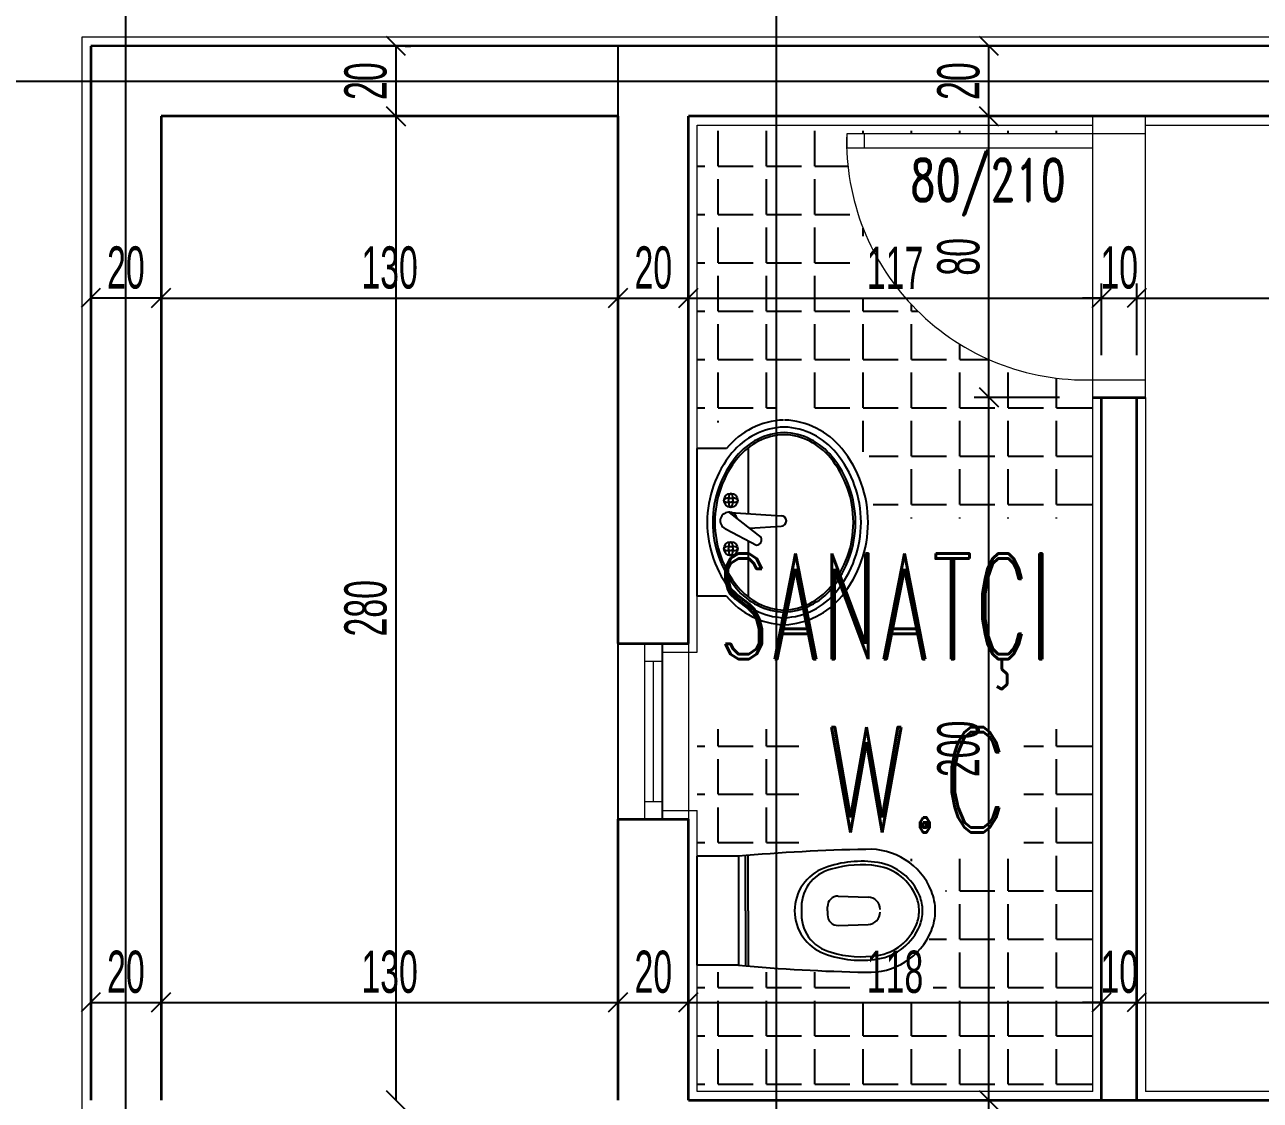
# Model space of a CAD drawing. Header units: inches. Extents: x -7543 to -822, y 102837 to 190349.
# Drawn here: x -835.9851 to -835.9149, y 102837.1277 to 102837.1889 of the extents above; entities that cross this region are included whole.
import ezdxf

# ---------------------------------------------------------------- set-up
doc = ezdxf.new("R2010")
doc.units = ezdxf.units.IN
doc.header["$MEASUREMENT"] = 0
doc.linetypes.add('DASHDOTX2', pattern=[2, 1, -0.5, 0, -0.5])
doc.layers.get('0').update_dxf_attribs({"lineweight": 25})
doc.layers.get('Defpoints').update_dxf_attribs({"lineweight": 25})
for name, color, linetype, lineweight in [('AKS', 1, 'Continuous', 25), ('ICOL', 55, 'Continuous', 25), ('SIVA', 150, 'Continuous', 15), ('TARAMA', 8, 'Continuous', 25), ('YAZI', 7, 'Continuous', 25)]:
    doc.layers.add(name, color=color, linetype=linetype, lineweight=lineweight)
for name, color, linetype, lineweight, true_color in [('DUVAR', 7, 'Continuous', 35, 0xfc4642), ('KAPI', 7, 'Continuous', 18, 0xffb360), ('PENCERE', 7, 'Continuous', 18, 0xffb360), ('TEFRİŞ', 7, 'Continuous', 25, 0x78462c)]:
    doc.layers.add(name, color=color, linetype=linetype, lineweight=lineweight, true_color=true_color)
doc.styles.add('OLCU', font='tromand.shx', dxfattribs={"width": 0.6, "height": 12})
doc.styles.add('st1', font='romandtw.shx', dxfattribs={"width": 0.7, "height": 40})

# ---------------------------------------------------------------- blocks, each defined once
blk = doc.blocks.new('_Oblique')
at = {"color": 0, "linetype": 'ByBlock', "lineweight": -2}
blk.add_line((-0.5, -0.5), (0.5, 0.5), dxfattribs=at)

msp = doc.modelspace()

# ---------------------------------------------------------------- linework, layer by layer
at = {"layer": 'AKS', "linetype": 'DASHDOTX2', "ltscale": 10}
for p, q in [((-835.9793919987517, 102836.7405371451), (-835.9793919987517, 102837.2268474742)), ((-835.9423919987518, 102836.7405371451), (-835.9423919987518, 102837.2268474742)), ((-836.0219041693523, 102837.1856850246), (-835.5878919987521, 102837.1856850246))]:
    msp.add_line(p, q, dxfattribs=at)
at = {"layer": 'Defpoints', "color": 6}
for p, q in [((-835.9513919641935, 102837.1276839999), (-835.9513923788185, 102837.1876841657)), ((-835.9513923788185, 102837.1876841657), (-835.2363920333095, 102837.1876841657))]:
    msp.add_line(p, q, dxfattribs=at)
at = {"layer": 'Defpoints', "color": 3}
for p, q in [((-835.921892625112, 102837.1836845045), (-835.9473919641935, 102837.1836841934)), ((-835.9473919641935, 102837.1836841934), (-835.9473919641935, 102837.1536839999)), ((-835.9218916989279, 102837.1836843696), (-835.921892625112, 102837.1836845045)), ((-835.8298919992562, 102837.1836850053), (-835.9218916989279, 102837.1836843696)), ((-835.9238923604858, 102837.1676843763), (-835.9218923604861, 102837.167684416)), ((-835.923891698928, 102837.1276845746), (-835.9238923604858, 102837.1676843763)), ((-835.9218923604861, 102837.167684416), (-835.9218916989271, 102837.1276845349)), ((-835.9473919641935, 102837.1536839999), (-835.9488919641935, 102837.1536839999)), ((-835.9488919641935, 102837.1536839999), (-835.9488919641935, 102837.1436839998)), ((-835.9488919641935, 102837.1436839998), (-835.9473919641935, 102837.1436839998)), ((-835.9473919641935, 102837.1436839998), (-835.9473919641935, 102837.1276848681)), ((-835.9473919641935, 102837.1276848681), (-835.9238926251118, 102837.1276844795)), ((-835.9238926251118, 102837.1276844795), (-835.9238926251103, 102837.1276845746)), ((-835.9238926251103, 102837.1276845746), (-835.923891698928, 102837.1276845746)), ((-835.9218916989271, 102837.1276845349), (-835.8948919987515, 102837.1276839999))]:
    msp.add_line(p, q, dxfattribs=at)
at = {"layer": 'DUVAR'}
for p, q in [((-835.829891999256, 102837.1876850053), (-835.9813919641934, 102837.1876839584)), ((-835.9813919641934, 102837.1876839584), (-835.9813919641934, 102837.1276839999)), ((-835.9513919641935, 102837.1836841657), (-835.9773919641934, 102837.183683986)), ((-835.9773919641934, 102837.183683986), (-835.9773919641934, 102837.1276839999)), ((-835.9513919641936, 102837.1536839999), (-835.9513919641935, 102837.1836840551)), ((-835.921892625112, 102837.1836845045), (-835.9473919641935, 102837.1836841934)), ((-835.9473919641935, 102837.1536839999), (-835.9473919641935, 102837.1836840828)), ((-835.9218926251106, 102837.183684416), (-835.921892625112, 102837.1836845045)), ((-835.829891999256, 102837.1836850053), (-835.9218916989279, 102837.1836843696)), ((-835.9243923604857, 102837.1676843664), (-835.9213923604863, 102837.1676844259)), ((-835.9238916989286, 102837.1276846115), (-835.9238923604858, 102837.1676843763)), ((-835.9218916989289, 102837.1276846446), (-835.9218923604861, 102837.167684416)), ((-835.9513919641935, 102837.1536839999), (-835.9473919641935, 102837.1536839999)), ((-835.9513919641935, 102837.1276839999), (-835.9513919641935, 102837.1436839998)), ((-835.9513919641935, 102837.1436839998), (-835.9473919641935, 102837.1436839998)), ((-835.9473919641935, 102837.1276848681), (-835.9473919641935, 102837.1436839998)), ((-835.9473919641935, 102837.1276848681), (-835.9238926251118, 102837.1276844795)), ((-835.9238926251103, 102837.1276845746), (-835.8948919987515, 102837.1276839999))]:
    msp.add_line(p, q, dxfattribs=at)
at = {"layer": 'ICOL'}
for p, q in [((-835.9640219560608, 102837.1836840637), (-835.9640219560608, 102837.1876840655)), ((-835.9302978822542, 102837.183684474), (-835.9302978822542, 102837.1876843126)), ((-835.9640219560608, 102837.1276839999), (-835.9640219560608, 102837.1836840637)), ((-835.9302978822542, 102837.1676843763), (-835.9302978822542, 102837.183684474)), ((-835.9773919641934, 102837.1733345444), (-835.9813919641934, 102837.1733345444)), ((-835.9773919641934, 102837.1733345444), (-835.9513919641935, 102837.1733345444)), ((-835.9513919641935, 102837.1733345444), (-835.9473919641935, 102837.1733345444)), ((-835.9473919641935, 102837.1733345444), (-835.9238923604858, 102837.1733345444)), ((-835.9238923604858, 102837.1733345444), (-835.9249723604858, 102837.1733345444)), ((-835.9238923604858, 102837.1733345444), (-835.9218923604861, 102837.1733345444)), ((-835.9218923604861, 102837.1733345444), (-835.829891999256, 102837.1733345444)), ((-835.9218923604861, 102837.1733345444), (-835.9208123604861, 102837.1733345444)), ((-835.9302978822542, 102837.1276845624), (-835.9302978822542, 102837.1676843763)), ((-835.9813919641934, 102837.1332552481), (-835.9773919641934, 102837.1332552481)), ((-835.9773919641934, 102837.1332552481), (-835.9513919641935, 102837.1332552481)), ((-835.9513919641935, 102837.1332552481), (-835.9473919641935, 102837.1332552481)), ((-835.9473919641935, 102837.1332552481), (-835.9238917529237, 102837.1332552481)), ((-835.9238917529237, 102837.1332552481), (-835.9249717529237, 102837.1332552481)), ((-835.9238917529237, 102837.1332552481), (-835.9218917398091, 102837.1332552481)), ((-835.9218917398091, 102837.1332552481), (-835.8918920192078, 102837.1332552481)), ((-835.9218917398091, 102837.1332552481), (-835.9208117398091, 102837.1332552481)), ((-835.9302978822542, 102837.1236845716), (-835.9302978822542, 102837.1276845624))]:
    msp.add_line(p, q, dxfattribs=at)
at = {"layer": 'ICOL', "color": 53}
for p, q in [((-835.9634996857213, 102837.1876840655), (-835.9631819560608, 102837.1876840655)), ((-835.9325319893725, 102837.1876843126), (-835.9311378822542, 102837.1876843126)), ((-835.9637530170373, 102837.1836840637), (-835.9631819560608, 102837.1836840637)), ((-835.9637530170373, 102837.1836840637), (-835.9631819560608, 102837.1836840637)), ((-835.9267923604857, 102837.183684474), (-835.9311378822542, 102837.183684474)), ((-835.9267923604857, 102837.183684474), (-835.9311378822542, 102837.183684474)), ((-835.9773919641934, 102837.1743153402), (-835.9773919641934, 102837.1741745444)), ((-835.9773919641934, 102837.1743153402), (-835.9773919641934, 102837.1741745444)), ((-835.9513919641935, 102837.1743153402), (-835.9513919641935, 102837.1741745444)), ((-835.9513919641935, 102837.1743153402), (-835.9513919641935, 102837.1741745444)), ((-835.9238923604858, 102837.1700843763), (-835.9238923604858, 102837.1741745444)), ((-835.9238923604858, 102837.1700843763), (-835.9238923604858, 102837.1741745444)), ((-835.9218923604861, 102837.170084416), (-835.9218923604861, 102837.1741745444)), ((-835.9218923604861, 102837.170084416), (-835.9218923604861, 102837.1741745444)), ((-835.9813919641934, 102837.1733152674), (-835.9813919641934, 102837.1724945444)), ((-835.9473919641935, 102837.1721447137), (-835.9473919641935, 102837.1724945444)), ((-835.9473919641935, 102837.1721447137), (-835.9473919641935, 102837.1724945444)), ((-835.9262923604858, 102837.1676843763), (-835.9311378822542, 102837.1676843763)), ((-835.9262923604858, 102837.1676843763), (-835.9311378822542, 102837.1676843763)), ((-835.9813919641934, 102837.1339905542), (-835.9813919641934, 102837.1340952481)), ((-835.9773919641934, 102837.1339905542), (-835.9773919641934, 102837.1340952481)), ((-835.9773919641934, 102837.1339905542), (-835.9773919641934, 102837.1340952481)), ((-835.9513919641935, 102837.134175567), (-835.9513919641935, 102837.1340952481)), ((-835.9513919641935, 102837.134175567), (-835.9513919641935, 102837.1340952481)), ((-835.9473919641935, 102837.1338057521), (-835.9473919641935, 102837.1340952481)), ((-835.9473919641935, 102837.1338057521), (-835.9473919641935, 102837.1340952481)), ((-835.9238917529237, 102837.1333493262), (-835.9238917529237, 102837.1340952481)), ((-835.9238917529237, 102837.1333493262), (-835.9238917529237, 102837.1340952481)), ((-835.9218917398091, 102837.1325563889), (-835.9218917398091, 102837.1340952481)), ((-835.9218917398091, 102837.1325563889), (-835.9218917398091, 102837.1340952481)), ((-835.9313074668038, 102837.1276845624), (-835.9311378822542, 102837.1276845624)), ((-835.9313074668038, 102837.1276845624), (-835.9311378822542, 102837.1276845624))]:
    msp.add_line(p, q, dxfattribs=at)
at = {"layer": 'KAPI'}
for p, q in [((-835.9243923604857, 102837.1818843664), (-835.9243923604857, 102837.1836843664)), ((-835.9213923604857, 102837.1826843664), (-835.9213923604857, 102837.1836843664)), ((-835.9243923604857, 102837.1826843664), (-835.9383923604858, 102837.1826843664)), ((-835.9383923604858, 102837.1826843664), (-835.9383923604858, 102837.1818843664)), ((-835.9373923604857, 102837.1826843664), (-835.9373923604857, 102837.1818843664)), ((-835.9213923604857, 102837.1826843664), (-835.9243923604857, 102837.1826843664)), ((-835.9213923604857, 102837.1686843664), (-835.9213923604857, 102837.1826843664)), ((-835.9383923604858, 102837.1818843664), (-835.9243923604857, 102837.1818843664)), ((-835.9243923604857, 102837.1686843664), (-835.9243923604857, 102837.1818843664)), ((-835.9243923604857, 102837.1676843664), (-835.9243923604857, 102837.1686843664)), ((-835.9243923604857, 102837.1686843664), (-835.9213923604857, 102837.1686843664)), ((-835.9213923604857, 102837.1676843664), (-835.9213923604857, 102837.1686843664))]:
    msp.add_line(p, q, dxfattribs=at)
msp.add_arc((-835.9247923604858, 102837.1822843664), 0.01360588108135887, 178.3153156342386, 271.6846843212896, dxfattribs=at)
at = {"layer": 'PENCERE'}
for p, q in [((-835.9513919641935, 102837.1536839999), (-835.9513919641935, 102837.1436839998)), ((-835.9498919641935, 102837.1536839999), (-835.9498919641935, 102837.1436839998)), ((-835.9488919641935, 102837.1536839999), (-835.9488919641935, 102837.1436839998)), ((-835.9473919641935, 102837.1536839999), (-835.9473919641935, 102837.1436839998)), ((-835.9498919641935, 102837.1526839999), (-835.9488919641935, 102837.1526839999)), ((-835.9493919641935, 102837.1526839999), (-835.9493919641935, 102837.1446839999)), ((-835.9498919641935, 102837.1446839999), (-835.9488919641935, 102837.1446839999))]:
    msp.add_line(p, q, dxfattribs=at)
at = {"layer": 'SIVA'}
for p, q in [((-835.8293919992564, 102837.1881850088), (-835.9818919641934, 102837.1881839549)), ((-835.9818919641934, 102837.1881839549), (-835.9818919641934, 102837.1271839999)), ((-835.9468919641935, 102837.1831841968), (-835.924391707198, 102837.1831843523)), ((-835.9468919641935, 102837.1531839998), (-835.9468919641935, 102837.1831841968)), ((-835.9213917071972, 102837.183184373), (-835.8303919992563, 102837.1831850019)), ((-835.924391707198, 102837.1281845986), (-835.9243923604857, 102837.1676843664)), ((-835.9213923604863, 102837.1676844259), (-835.9213917071972, 102837.1281845779)), ((-835.9488919641935, 102837.1531839998), (-835.9468919641935, 102837.1531839998)), ((-835.9488919641935, 102837.1441839999), (-835.9468919641936, 102837.1441839999)), ((-835.9468919641936, 102837.1281848599), (-835.9468919641936, 102837.1441839999)), ((-835.9818919641939, 102837.1281839999), (-835.9818919641938, 102837.1146839999)), ((-835.9243926168422, 102837.1281844878), (-835.9468919641936, 102837.1281848599)), ((-835.8943919987519, 102837.1281839916), (-835.9213926168426, 102837.1281844381))]:
    msp.add_line(p, q, dxfattribs=at)
at = {"layer": 'TARAMA'}
for p, q in [((-835.9457067349522, 102837.1808468213), (-835.9457067349522, 102837.1828468213)), ((-835.9429567349521, 102837.1808468213), (-835.9429567349521, 102837.1828468213)), ((-835.9402067349521, 102837.1808468213), (-835.9402067349521, 102837.1828468213)), ((-835.9374567349521, 102837.1826843664), (-835.9374567349521, 102837.1828468213)), ((-835.9347067349521, 102837.1826843664), (-835.9347067349521, 102837.1828468213)), ((-835.9319567349521, 102837.1826843664), (-835.9319567349521, 102837.1828468213)), ((-835.9292067349521, 102837.1826843664), (-835.9292067349521, 102837.1828468213)), ((-835.9264567349521, 102837.1826843664), (-835.9264567349521, 102837.1828468213)), ((-835.9468919641936, 102837.1808468213), (-835.9464567349521, 102837.1808468213)), ((-835.9457067349522, 102837.1808468213), (-835.9437067349521, 102837.1808468213)), ((-835.9429567349521, 102837.1808468213), (-835.9423919987518, 102837.1808468213)), ((-835.9423919987518, 102837.1808468213), (-835.9409567349521, 102837.1808468213)), ((-835.9402067349521, 102837.1808468213), (-835.9383220856837, 102837.1808468213)), ((-835.9457067349522, 102837.1780968213), (-835.9457067349522, 102837.1800968213)), ((-835.9429567349521, 102837.1780968213), (-835.9429567349521, 102837.1800968213)), ((-835.9402067349521, 102837.1780968213), (-835.9402067349521, 102837.1800968213)), ((-835.9468919641936, 102837.1780968213), (-835.9464567349521, 102837.1780968213)), ((-835.9457067349522, 102837.1780968213), (-835.9437067349521, 102837.1780968213)), ((-835.9429567349521, 102837.1780968213), (-835.9423919987518, 102837.1780968213)), ((-835.9423919987518, 102837.1780968213), (-835.9409567349521, 102837.1780968213)), ((-835.9402067349521, 102837.1780968213), (-835.9382067349521, 102837.1780968213)), ((-835.9457067349522, 102837.1753468213), (-835.9457067349522, 102837.1773468213)), ((-835.9429567349521, 102837.1753468213), (-835.9429567349521, 102837.1773468213)), ((-835.9402067349521, 102837.1753468213), (-835.9402067349521, 102837.1773468213)), ((-835.9374567349521, 102837.1768625444), (-835.9374567349521, 102837.1773110758)), ((-835.9468919641936, 102837.1753468213), (-835.9464567349521, 102837.1753468213)), ((-835.9457067349522, 102837.1753468213), (-835.9437067349521, 102837.1753468213)), ((-835.9429567349521, 102837.1753468213), (-835.9423919987518, 102837.1753468213)), ((-835.9423919987518, 102837.1753468213), (-835.9409567349521, 102837.1753468213)), ((-835.9402067349521, 102837.1753468213), (-835.9382067349521, 102837.1753468213)), ((-835.9457067349522, 102837.1725968213), (-835.9457067349522, 102837.1745968213)), ((-835.9429567349521, 102837.1725968213), (-835.9429567349521, 102837.1745968213)), ((-835.9402067349521, 102837.1725968213), (-835.9402067349521, 102837.1745968213)), ((-835.9374567349521, 102837.1725968213), (-835.9374567349521, 102837.1732625444)), ((-835.9468919641936, 102837.1725968213), (-835.9464567349521, 102837.1725968213)), ((-835.9457067349522, 102837.1725968213), (-835.9437067349521, 102837.1725968213)), ((-835.9429567349521, 102837.1725968213), (-835.9423919987518, 102837.1725968213)), ((-835.9423919987518, 102837.1725968213), (-835.9409567349521, 102837.1725968213)), ((-835.9402067349521, 102837.1725968213), (-835.9382067349521, 102837.1725968213)), ((-835.9374567349521, 102837.1725968213), (-835.9354567349521, 102837.1725968213)), ((-835.9347067349521, 102837.1725968213), (-835.9347067349521, 102837.1729663635)), ((-835.9347067349521, 102837.1725968213), (-835.9343459707404, 102837.1725968213)), ((-835.9457067349522, 102837.1698468213), (-835.9457067349522, 102837.1718468213)), ((-835.9429567349521, 102837.1698468213), (-835.9429567349521, 102837.1718468213)), ((-835.9402067349521, 102837.1698468213), (-835.9402067349521, 102837.1718468213)), ((-835.9374567349521, 102837.1698468213), (-835.9374567349521, 102837.1718468213)), ((-835.9347067349521, 102837.1698468213), (-835.9347067349521, 102837.1718468213)), ((-835.9319567349521, 102837.1698468213), (-835.9319567349521, 102837.1707175286)), ((-835.9468919641936, 102837.1698468213), (-835.9464567349521, 102837.1698468213)), ((-835.9457067349522, 102837.1698468213), (-835.9437067349521, 102837.1698468213)), ((-835.9429567349521, 102837.1698468213), (-835.9423919987518, 102837.1698468213)), ((-835.9423919987518, 102837.1698468213), (-835.9409567349521, 102837.1698468213)), ((-835.9402067349521, 102837.1698468213), (-835.9382067349521, 102837.1698468213)), ((-835.9374567349521, 102837.1698468213), (-835.9354567349521, 102837.1698468213)), ((-835.9347067349521, 102837.1698468213), (-835.9327067349521, 102837.1698468213)), ((-835.9319567349521, 102837.1698468213), (-835.9303084705783, 102837.1698468213)), ((-835.9457067349522, 102837.1670968213), (-835.9457067349522, 102837.1690968213)), ((-835.9429567349521, 102837.1670968213), (-835.9429567349521, 102837.1690968213)), ((-835.9402067349521, 102837.1670968213), (-835.9402067349521, 102837.1690968213)), ((-835.9374567349521, 102837.1670968213), (-835.9374567349521, 102837.1690968213)), ((-835.9347067349521, 102837.1670968213), (-835.9347067349521, 102837.1690968213)), ((-835.9319567349521, 102837.1670968213), (-835.9319567349521, 102837.1690968213)), ((-835.9292067349521, 102837.1670968213), (-835.9292067349521, 102837.1690968213)), ((-835.9264567349521, 102837.1670968213), (-835.9264567349521, 102837.1687806685)), ((-835.9468919641936, 102837.1670968213), (-835.9464567349521, 102837.1670968213)), ((-835.9457067349522, 102837.1670968213), (-835.9437067349521, 102837.1670968213)), ((-835.9429567349521, 102837.1670968213), (-835.9423919987518, 102837.1670968213)), ((-835.9423919987518, 102837.1670968213), (-835.9423674643257, 102837.1670968213)), ((-835.9402067349521, 102837.1670968213), (-835.9382067349521, 102837.1670968213)), ((-835.9374567349521, 102837.1670968213), (-835.9354567349521, 102837.1670968213)), ((-835.9347067349521, 102837.1670968213), (-835.9327067349521, 102837.1670968213)), ((-835.9319567349521, 102837.1670968213), (-835.9299567349522, 102837.1670968213)), ((-835.9292067349521, 102837.1670968213), (-835.9272067349522, 102837.1670968213)), ((-835.9264567349521, 102837.1670968213), (-835.9244567349522, 102837.1670968213)), ((-835.9457067349522, 102837.1662663846), (-835.9457067349522, 102837.1663468213)), ((-835.9374567349521, 102837.1645977377), (-835.9374567349521, 102837.1663468213)), ((-835.9347067349521, 102837.1643468213), (-835.9347067349521, 102837.1663468213)), ((-835.9319567349521, 102837.1643468213), (-835.9319567349521, 102837.1663468213)), ((-835.9292067349521, 102837.1643468213), (-835.9292067349521, 102837.1663468213)), ((-835.9264567349521, 102837.1643468213), (-835.9264567349521, 102837.1663468213)), ((-835.9371195243502, 102837.1643468213), (-835.9354567349521, 102837.1643468213)), ((-835.9347067349521, 102837.1643468213), (-835.9327067349521, 102837.1643468213)), ((-835.9319567349521, 102837.1643468213), (-835.9299567349522, 102837.1643468213)), ((-835.9292067349521, 102837.1643468213), (-835.9272067349522, 102837.1643468213)), ((-835.9264567349521, 102837.1643468213), (-835.9244567349522, 102837.1643468213)), ((-835.9347067349521, 102837.1615968213), (-835.9347067349521, 102837.1635968213)), ((-835.9319567349521, 102837.1615968213), (-835.9319567349521, 102837.1635968213)), ((-835.9292067349521, 102837.1615968213), (-835.9292067349521, 102837.1635968213)), ((-835.9264567349521, 102837.1615968213), (-835.9264567349521, 102837.1635968213)), ((-835.9368834202728, 102837.1615968213), (-835.9354567349521, 102837.1615968213)), ((-835.9347067349521, 102837.1615968213), (-835.9327067349521, 102837.1615968213)), ((-835.9319567349521, 102837.1615968213), (-835.9299567349522, 102837.1615968213)), ((-835.9292067349521, 102837.1615968213), (-835.9272067349522, 102837.1615968213)), ((-835.9264567349521, 102837.1615968213), (-835.9244567349522, 102837.1615968213)), ((-835.9347067349521, 102837.1607962671), (-835.9347067349521, 102837.1608468213)), ((-835.9319567349521, 102837.1607962671), (-835.9319567349521, 102837.1608468213)), ((-835.9292067349521, 102837.1607962671), (-835.9292067349521, 102837.1608468213)), ((-835.9264567349521, 102837.1607962671), (-835.9264567349521, 102837.1608468213)), ((-835.9457067349522, 102837.1478468213), (-835.9457067349522, 102837.1487962671)), ((-835.9429567349521, 102837.1478468213), (-835.9429567349521, 102837.1487962671)), ((-835.9264567349521, 102837.1478468213), (-835.9264567349521, 102837.1487962671)), ((-835.9468919641936, 102837.1478468213), (-835.9464567349521, 102837.1478468213)), ((-835.9457067349522, 102837.1478468213), (-835.9437067349521, 102837.1478468213)), ((-835.9429567349521, 102837.1478468213), (-835.9423919987518, 102837.1478468213)), ((-835.9423919987518, 102837.1478468213), (-835.9411138697093, 102837.1478468213)), ((-835.9283138697093, 102837.1478468213), (-835.9272067349522, 102837.1478468213)), ((-835.9264567349521, 102837.1478468213), (-835.9244567349522, 102837.1478468213)), ((-835.9457067349522, 102837.1450968213), (-835.9457067349522, 102837.1470968213)), ((-835.9429567349521, 102837.1450968213), (-835.9429567349521, 102837.1470968213)), ((-835.9264567349521, 102837.1450968213), (-835.9264567349521, 102837.1470968213)), ((-835.9468919641936, 102837.1450968213), (-835.9464567349521, 102837.1450968213)), ((-835.9457067349522, 102837.1450968213), (-835.9437067349521, 102837.1450968213)), ((-835.9429567349521, 102837.1450968213), (-835.9423919987518, 102837.1450968213)), ((-835.9423919987518, 102837.1450968213), (-835.9411138697093, 102837.1450968213)), ((-835.9283138697093, 102837.1450968213), (-835.9272067349522, 102837.1450968213)), ((-835.9264567349521, 102837.1450968213), (-835.9244567349522, 102837.1450968213)), ((-835.9457067349522, 102837.1423468213), (-835.9457067349522, 102837.1443468213)), ((-835.9429567349521, 102837.1423468213), (-835.9429567349521, 102837.1443468213)), ((-835.9264567349521, 102837.1423468213), (-835.9264567349521, 102837.1443468213)), ((-835.9468919641936, 102837.1423468213), (-835.9464567349521, 102837.1423468213)), ((-835.9457067349522, 102837.1423468213), (-835.9437067349521, 102837.1423468213)), ((-835.9429567349521, 102837.1423468213), (-835.9423919987518, 102837.1423468213)), ((-835.9423919987518, 102837.1423468213), (-835.9411138697093, 102837.1423468213)), ((-835.9283138697093, 102837.1423468213), (-835.9272067349522, 102837.1423468213)), ((-835.9264567349521, 102837.1423468213), (-835.9244567349522, 102837.1423468213)), ((-835.9347067349521, 102837.1412948329), (-835.9347067349521, 102837.141425226)), ((-835.9319567349521, 102837.1395968213), (-835.9319567349521, 102837.141425226)), ((-835.9292067349521, 102837.1395968213), (-835.9292067349521, 102837.141425226)), ((-835.9264567349521, 102837.1395968213), (-835.9264567349521, 102837.1415968213)), ((-835.9327786101654, 102837.1395968213), (-835.9327067349521, 102837.1395968213)), ((-835.9319567349521, 102837.1395968213), (-835.9299567349522, 102837.1395968213)), ((-835.9292067349521, 102837.1395968213), (-835.9272067349522, 102837.1395968213)), ((-835.9264567349521, 102837.1395968213), (-835.9244567349522, 102837.1395968213)), ((-835.9319567349521, 102837.1368468213), (-835.9319567349521, 102837.1388468213)), ((-835.9292067349521, 102837.1368468213), (-835.9292067349521, 102837.1388468213)), ((-835.9264567349521, 102837.1368468213), (-835.9264567349521, 102837.1388468213)), ((-835.9337046814328, 102837.1368468213), (-835.9327067349521, 102837.1368468213)), ((-835.9319567349521, 102837.1368468213), (-835.9299567349522, 102837.1368468213)), ((-835.9292067349521, 102837.1368468213), (-835.9272067349522, 102837.1368468213)), ((-835.9264567349521, 102837.1368468213), (-835.9244567349522, 102837.1368468213)), ((-835.9319567349521, 102837.1340968213), (-835.9319567349521, 102837.1360968213)), ((-835.9292067349521, 102837.1340968213), (-835.9292067349521, 102837.1360968213)), ((-835.9264567349521, 102837.1340968213), (-835.9264567349521, 102837.1360968213)), ((-835.9457067349522, 102837.1340968213), (-835.9457067349522, 102837.1349832481)), ((-835.9429567349521, 102837.1340968213), (-835.9429567349521, 102837.1349832481)), ((-835.9402067349521, 102837.1340968213), (-835.9402067349521, 102837.1349832481)), ((-835.9468919641936, 102837.1340968213), (-835.9464567349521, 102837.1340968213)), ((-835.9457067349522, 102837.1340968213), (-835.9437067349521, 102837.1340968213)), ((-835.9429567349521, 102837.1340968213), (-835.9423919987518, 102837.1340968213)), ((-835.9423919987518, 102837.1340968213), (-835.9409567349521, 102837.1340968213)), ((-835.9402067349521, 102837.1340968213), (-835.9382067349521, 102837.1340968213)), ((-835.9334647157016, 102837.1340968213), (-835.9327067349521, 102837.1340968213)), ((-835.9319567349521, 102837.1340968213), (-835.9299567349522, 102837.1340968213)), ((-835.9292067349521, 102837.1340968213), (-835.9272067349522, 102837.1340968213)), ((-835.9264567349521, 102837.1340968213), (-835.9244567349522, 102837.1340968213)), ((-835.9457067349522, 102837.1313468213), (-835.9457067349522, 102837.1333468213)), ((-835.9429567349521, 102837.1313468213), (-835.9429567349521, 102837.1333468213)), ((-835.9402067349521, 102837.1313468213), (-835.9402067349521, 102837.1333468213)), ((-835.9319567349521, 102837.1313468213), (-835.9319567349521, 102837.1333468213)), ((-835.9292067349521, 102837.1313468213), (-835.9292067349521, 102837.1333468213)), ((-835.9264567349521, 102837.1313468213), (-835.9264567349521, 102837.1333468213)), ((-835.9374567349521, 102837.1313468213), (-835.9374567349521, 102837.1331832481)), ((-835.9347067349521, 102837.1313468213), (-835.9347067349521, 102837.1331832481)), ((-835.9468919641936, 102837.1313468213), (-835.9464567349521, 102837.1313468213)), ((-835.9457067349522, 102837.1313468213), (-835.9437067349521, 102837.1313468213)), ((-835.9429567349521, 102837.1313468213), (-835.9423919987518, 102837.1313468213)), ((-835.9423919987518, 102837.1313468213), (-835.9409567349521, 102837.1313468213)), ((-835.9402067349521, 102837.1313468213), (-835.9382067349521, 102837.1313468213)), ((-835.9374567349521, 102837.1313468213), (-835.9354567349521, 102837.1313468213)), ((-835.9347067349521, 102837.1313468213), (-835.9327067349521, 102837.1313468213)), ((-835.9319567349521, 102837.1313468213), (-835.9299567349522, 102837.1313468213)), ((-835.9292067349521, 102837.1313468213), (-835.9272067349522, 102837.1313468213)), ((-835.9264567349521, 102837.1313468213), (-835.9244567349522, 102837.1313468213)), ((-835.9457067349522, 102837.1285968213), (-835.9457067349522, 102837.1305968213)), ((-835.9429567349521, 102837.1285968213), (-835.9429567349521, 102837.1305968213)), ((-835.9402067349521, 102837.1285968213), (-835.9402067349521, 102837.1305968213)), ((-835.9374567349521, 102837.1285968213), (-835.9374567349521, 102837.1305968213)), ((-835.9347067349521, 102837.1285968213), (-835.9347067349521, 102837.1305968213)), ((-835.9319567349521, 102837.1285968213), (-835.9319567349521, 102837.1305968213)), ((-835.9292067349521, 102837.1285968213), (-835.9292067349521, 102837.1305968213)), ((-835.9264567349521, 102837.1285968213), (-835.9264567349521, 102837.1305968213)), ((-835.9468919641936, 102837.1285968213), (-835.9464567349521, 102837.1285968213)), ((-835.9457067349522, 102837.1285968213), (-835.9437067349521, 102837.1285968213)), ((-835.9429567349521, 102837.1285968213), (-835.9423919987518, 102837.1285968213)), ((-835.9423919987518, 102837.1285968213), (-835.9409567349521, 102837.1285968213)), ((-835.9402067349521, 102837.1285968213), (-835.9382067349521, 102837.1285968213)), ((-835.9374567349521, 102837.1285968213), (-835.9354567349521, 102837.1285968213)), ((-835.9347067349521, 102837.1285968213), (-835.9327067349521, 102837.1285968213)), ((-835.9319567349521, 102837.1285968213), (-835.9299567349522, 102837.1285968213)), ((-835.9292067349521, 102837.1285968213), (-835.9272067349522, 102837.1285968213)), ((-835.9264567349521, 102837.1285968213), (-835.9244567349522, 102837.1285968213))]:
    msp.add_line(p, q, dxfattribs=at)
at = {"layer": 'TEFRİŞ'}
for p, q in [((-835.9439913155779, 102837.1648243655), (-835.9439913155779, 102837.1610761996)), ((-835.9468914284851, 102837.1563754354), (-835.9468914284851, 102837.1647748938)), ((-835.9452313558378, 102837.1647748938), (-835.9468914284851, 102837.1647748938)), ((-835.9450715675349, 102837.1611386976), (-835.9432553408948, 102837.1597121708)), ((-835.9449943143718, 102837.1611423763), (-835.9421221142103, 102837.1609528717)), ((-835.9452397584375, 102837.1601868106), (-835.9435169030271, 102837.1592842774)), ((-835.9439248793291, 102837.1602386874), (-835.9421221142103, 102837.1603588717)), ((-835.9439913155779, 102837.1595328026), (-835.9439913155779, 102837.1563259637)), ((-835.9452313558378, 102837.1563754354), (-835.9468914284851, 102837.1563754354)), ((-835.9468919641932, 102837.1353699381), (-835.9468919641938, 102837.1415699381)), ((-835.9445546698139, 102837.1415699381), (-835.9468919641938, 102837.1415699381)), ((-835.9445546698139, 102837.1415699381), (-835.9445546698134, 102837.1353699381)), ((-835.9441546698137, 102837.1384699381), (-835.9441546698139, 102837.1415699381)), ((-835.9439946698137, 102837.1384699381), (-835.943994669814, 102837.1415699381)), ((-835.9388677853466, 102837.1393015419), (-835.9371710277294, 102837.1392509759)), ((-835.9441546698137, 102837.1384699381), (-835.9441546698134, 102837.1353699381)), ((-835.9439946698137, 102837.1384699381), (-835.9439946698134, 102837.1353699381)), ((-835.9394856583473, 102837.1384699381), (-835.9394856583473, 102837.1387018082)), ((-835.9394856583473, 102837.1384699381), (-835.9394856583473, 102837.138238068)), ((-835.9388677853465, 102837.1376383342), (-835.9371710277293, 102837.1376889003)), ((-835.9445546698134, 102837.1353699381), (-835.9468919641932, 102837.1353699381))]:
    msp.add_line(p, q, dxfattribs=at)
for centre, radius in [((-835.9449867939671, 102837.1618249103), 0.000396), ((-835.9449907120046, 102837.1618297806), 0.0001231531351216254), ((-835.9449867939671, 102837.1590739009), 0.000396), ((-835.9449867939671, 102837.1590787906), 0.0001231531351216254)]:
    msp.add_circle(centre, radius, dxfattribs=at)
for centre, radius, start, end in [((-835.9418097270117, 102837.1619938148), 0.004409302000000322, 92.21200000907149, 140.8959999719763), ((-835.9420947084118, 102837.1619938148), 0.004409302000000196, 39.10400002802371, 87.78799999092851), ((-835.9418097270117, 102837.1619938148), 0.004009302000000322, 92.21200000907149, 140.8959999719763), ((-835.9418097270117, 102837.1619938148), 0.004009302000000322, 92.21200000907149, 140.8959999719763), ((-835.9418097270117, 102837.1619938148), 0.003692502000000143, 92.21200000907149, 140.9079999026924), ((-835.9418097270117, 102837.1619938148), 0.003573702000000087, 92.28499999739802, 140.9120001394078), ((-835.9420947084118, 102837.1619938148), 0.003573702000000159, 39.08799986059226, 87.71500000260197), ((-835.9420947084118, 102837.1619938148), 0.003692501999999998, 39.09200009730761, 87.78799999092851), ((-835.9420947084118, 102837.1619938148), 0.004009302000000195, 39.10400002802371, 87.78799999092851), ((-835.9420947084118, 102837.1619938148), 0.004009302000000195, 39.10400002802371, 87.78799999092851), ((-835.9400873646117, 102837.1605751646), 0.006240643199999806, 140.7630001216153, 180), ((-835.9400873646117, 102837.1605751646), 0.005923843200000094, 140.7630001216153, 180), ((-835.9400873646117, 102837.1605751646), 0.005805043200000022, 140.7630001216153, 180), ((-835.9438170510118, 102837.1605751646), 0.005805043200000025, 0, 39.23699987838473), ((-835.9438170510118, 102837.1605751646), 0.005923843199999931, 0, 39.23699987838473), ((-835.9438170510118, 102837.1605751646), 0.006240643200000211, 0, 39.23699987838473), ((-835.9438170510118, 102837.1605751646), 0.006240643200000211, 0, 39.23699987838473), ((-835.9438170510118, 102837.1605751646), 0.006640643200000212, 0, 39.23699987838473), ((-835.9448744502629, 102837.1620300555), 0.0002276512857357263, 119.5702491467253, 210.5524281899129), ((-835.9450991376715, 102837.1620300555), 0.0002276512857288755, 329.4475718100871, 60.42975085327468), ((-835.9451847939672, 102837.1617174563), 0.0002276512858558945, 59.86247630401196, 150.4297510021828), ((-835.9451847939672, 102837.1619421437), 0.0002276512857726221, 209.5702489978172, 299.0433306285244), ((-835.9448744502629, 102837.1616340555), 0.0002276512857288755, 151.3746003713977, 240.4297508532746), ((-835.9450991376715, 102837.1616340555), 0.0002276512857541603, 299.5702491467253, 28.62539962860231), ((-835.9447887939672, 102837.1617174563), 0.0002276512857533367, 29.57024899781717, 120.137523695988), ((-835.9447887939672, 102837.1619421437), 0.0002276512857162366, 240.9566693714756, 330.4297510021829), ((-835.9450889127893, 102837.1606558614), 0.000495000000000001, 14.11245847275583, 253.6036057847838), ((-835.9421221142103, 102837.1606558717), 0.0002970000000000001, 270, 90), ((-835.9400873646117, 102837.1605751646), 0.006240643199999934, 180, 219.2369998783847), ((-835.9400873646117, 102837.1605751646), 0.005923843199999931, 180, 219.2369998783847), ((-835.9400873646117, 102837.1605751646), 0.005805043200000025, 180, 219.2369998783847), ((-835.9438170510118, 102837.1605751646), 0.005805062999999882, 320.7630001216152, 0), ((-835.9438170510118, 102837.1605751646), 0.005923862999999955, 320.7630001216152, 0), ((-835.9438170510118, 102837.1605751646), 0.006240663000000026, 320.7630001216152, 0), ((-835.9438170510118, 102837.1605751646), 0.006640663000000026, 320.7630001216152, 0), ((-835.9448744502629, 102837.1592745351), 0.0002276512857511511, 119.5702491467253, 208.6253996286023), ((-835.9450991376715, 102837.1592745351), 0.0002276512857418904, 331.3746003713977, 60.42975085327468), ((-835.9435307627884, 102837.1595866399), 0.0003026800512815798, 272.6244993322242, 24.50238725185161), ((-835.9451847939672, 102837.1589664469), 0.0002276512857726221, 60.95666937147554, 150.4297510021828), ((-835.9451847939672, 102837.1591911343), 0.0002276512858432555, 209.5702489978172, 300.1375236959881), ((-835.9448744502629, 102837.1588785351), 0.0002276512857357263, 149.4475718100871, 240.4297508532746), ((-835.9450991376715, 102837.1588785351), 0.0002276512857288755, 299.5702491467253, 30.55242818991288), ((-835.9447887939672, 102837.1591911343), 0.0002276512857533367, 239.8624763040119, 330.4297510021829), ((-835.9447887939672, 102837.1589664469), 0.0002276512857288755, 29.57024899781717, 119.0433306285245), ((-835.9418097270117, 102837.1591565144), 0.004009302000000195, 219.1040000280237, 267.7879999909285), ((-835.9418097270117, 102837.1591565144), 0.004009302000000195, 219.1040000280237, 267.7879999909285), ((-835.9418097270117, 102837.1591565144), 0.003692501999999998, 219.0920000973076, 267.7879999909285), ((-835.9418097270117, 102837.1591565144), 0.003573702000000159, 219.0879998605923, 267.715000002602), ((-835.9420947084118, 102837.1591565144), 0.003573702000000365, 272.284999997398, 320.9120001394077), ((-835.9420947084118, 102837.1591565144), 0.003692502000000143, 272.2120000090715, 320.9079999026924), ((-835.9420947084118, 102837.1591565144), 0.004009302000000044, 272.2120000090715, 320.8959999719763), ((-835.9418097270117, 102837.1591565144), 0.004409302000000196, 219.1040000280237, 267.7879999909285), ((-835.9420947084118, 102837.1591565144), 0.004409302000000044, 272.2120000090715, 320.8959999719763), ((-835.9355018794811, 102837.0419805461), 0.100000000000001, 91.0318174311034, 95.19397770355425), ((-835.9370962896623, 102837.1381699381), 0.003800000000000387, 22.02431301150423, 93.11289757825256), ((-835.9375595241363, 102837.1352869164), 0.005999999999999987, 80.87192143601901, 110.5799115658548), ((-835.9375595241363, 102837.1352869164), 0.00580000000000038, 80.87192143601901, 107.1273120572458), ((-835.9370962896623, 102837.1381699381), 0.002880000000000015, 22.02431301150423, 80.87192143601901), ((-835.9370962896623, 102837.1381699381), 0.003080000000000055, 22.02431301150423, 80.87192143601901), ((-835.9387546698136, 102837.1384699381), 0.0026, 110.5799115658548, 180), ((-835.9387654805989, 102837.1386877696), 0.002199999999999919, 103.1932555903746, 185.6824145163819), ((-835.9363546698137, 102837.1384699381), 0.002999999999999686, 0, 22.02431301150423), ((-835.9388856583473, 102837.1387018082), 0.0006000000000000001, 88.29300163902684, 180), ((-835.9371918795637, 102837.1385512866), 0.0007000000000007363, 0, 88.29300163902684), ((-835.9363546698137, 102837.1384699381), 0.002079999999999601, 0, 22.02431301150423), ((-835.9363546698137, 102837.1384699381), 0.002280000000000032, 0, 22.02431301150423), ((-835.9387546698136, 102837.1384699381), 0.002600000000000704, 180, 249.4200884395115), ((-835.9387654805989, 102837.1382521066), 0.002200000000000397, 174.3175854836181, 256.8067444156501), ((-835.9388856583472, 102837.138238068), 0.0006000000000001178, 180, 271.7069983707395), ((-835.9371918795637, 102837.1383885896), 0.0007000000000000001, 271.7069983707395, 0), ((-835.9363546698137, 102837.1384699381), 0.002079999999998836, 337.9756869888622, 0), ((-835.9363546698137, 102837.1384699381), 0.002279999999998836, 337.9756869888622, 0), ((-835.9363546698137, 102837.1384699381), 0.003, 337.9756869888622, 0), ((-835.9370962896623, 102837.1387699381), 0.002880000000000237, 279.1280785733707, 337.9756869888622), ((-835.9370962896623, 102837.1387699381), 0.003080000000000259, 279.1280785733707, 337.9756869888622), ((-835.9370962896623, 102837.1387699381), 0.003800000000000321, 266.8871024315037, 337.9756869888622), ((-835.9375595241369, 102837.1416529597), 0.006000000000000269, 249.4200884395115, 279.1280785733707), ((-835.9375595241369, 102837.1416529597), 0.005800000000000227, 252.8726879512824, 279.1280785733707), ((-835.9355018794971, 102837.23495933), 0.1000000000000007, 264.8060223060465, 268.9681825786656)]:
    msp.add_arc(centre, radius, start, end, dxfattribs=at)

# ---------------------------------------------------------------- block references
at = {"layer": 'ICOL'}
for p, xscale, yscale, zscale, rotation in [((-835.9640219560608, 102837.1876840655), 0.001080000001820736, 0.001080000001820736, 0.001080000001820736, 90), ((-835.9302978822542, 102837.1876843126), 0.001080000001820736, 0.001080000001820736, 0.001080000001820736, 90), ((-835.9640219560608, 102837.1836840637), 0.001080000001820736, 0.001080000001820736, 0.001080000001820736, 270), ((-835.9640219560608, 102837.1836840637), 0.001080000001820736, 0.001080000001820736, 0.001080000001820736, 90), ((-835.9302978822542, 102837.183684474), 0.001080000001820736, 0.001080000001820736, 0.001080000001820736, 270), ((-835.9302978822542, 102837.183684474), 0.001080000001820736, 0.001080000001820736, 0.001080000001820736, 90), ((-835.9813919641934, 102837.1733345444), 0.001080000000001746, 0.001080000000001746, 0.001080000000001746, 180), ((-835.9773919641934, 102837.1733345444), 0.001080000000001746, 0.001080000000001746, 0.001080000000001746, 180), ((-835.9513919641935, 102837.1733345444), 0.001080000000001746, 0.001080000000001746, 0.001080000000001746, 180), ((-835.9473919641935, 102837.1733345444), 0.001080000000001746, 0.001080000000001746, 0.001080000000001746, 180), ((-835.9218923604861, 102837.1733345444), 0.001080000000001746, 0.001080000000001746, 0.001080000000001746, 180), ((-835.9218923604861, 102837.1733345444), 0.001080000000001746, 0.001080000000001746, 0.001080000000001746, 180), ((-835.9302978822542, 102837.1676843763), 0.001080000001820736, 0.001080000001820736, 0.001080000001820736, 270), ((-835.9302978822542, 102837.1676843763), 0.001080000001820736, 0.001080000001820736, 0.001080000001820736, 90), ((-835.9813919641934, 102837.1332552481), 0.001080000000001746, 0.001080000000001746, 0.001080000000001746, 180), ((-835.9773919641934, 102837.1332552481), 0.001080000000001746, 0.001080000000001746, 0.001080000000001746, 180), ((-835.9513919641935, 102837.1332552481), 0.001080000000001746, 0.001080000000001746, 0.001080000000001746, 180), ((-835.9473919641935, 102837.1332552481), 0.001080000000001746, 0.001080000000001746, 0.001080000000001746, 180), ((-835.9218917398091, 102837.1332552481), 0.001080000000001746, 0.001080000000001746, 0.001080000000001746, 180), ((-835.9218917398091, 102837.1332552481), 0.001080000000001746, 0.001080000000001746, 0.001080000000001746, 180), ((-835.9640219560608, 102837.1276839999), 0.001080000001820736, 0.001080000001820736, 0.001080000001820736, 270), ((-835.9640219560608, 102837.1276839999), 0.001080000001820736, 0.001080000001820736, 0.001080000001820736, 90), ((-835.9302978822542, 102837.1276845624), 0.001080000001820736, 0.001080000001820736, 0.001080000001820736, 270), ((-835.9302978822542, 102837.1276845624), 0.001080000001820736, 0.001080000001820736, 0.001080000001820736, 90)]:
    msp.add_blockref('_Oblique', p, dxfattribs=dict(at, xscale=xscale, yscale=yscale, zscale=zscale, rotation=rotation))
at = {"layer": 'ICOL', "xscale": 0.001080000000001746, "yscale": 0.001080000000001746, "zscale": 0.001080000000001746}
for p in [(-835.9773919641934, 102837.1733345444), (-835.9513919641935, 102837.1733345444), (-835.9473919641935, 102837.1733345444), (-835.9238923604858, 102837.1733345444), (-835.9238923604858, 102837.1733345444), (-835.9773919641934, 102837.1332552481), (-835.9513919641935, 102837.1332552481), (-835.9473919641935, 102837.1332552481), (-835.9238917529237, 102837.1332552481), (-835.9238917529237, 102837.1332552481)]:
    msp.add_blockref('_Oblique', p, dxfattribs=at)

# ---------------------------------------------------------------- texts
at = {"layer": 'ICOL', "char_height": 0.0024, "attachment_point": 5, "rotation": 90, "style": 'OLCU'}
for s, insert in [('\\A1;20', (-835.9657499560608, 102837.1856840646)), ('\\A1;20', (-835.9320258822543, 102837.1856843933)), ('\\A1;80', (-835.9320258822543, 102837.1756844252)), ('\\A1;280', (-835.9657499560608, 102837.1556840318)), ('\\A1;200', (-835.9320258822543, 102837.1476844694))]:
    msp.add_mtext(s, dxfattribs=dict(at, insert=insert))
at = {"layer": 'ICOL', "char_height": 0.0024, "attachment_point": 5, "style": 'OLCU'}
for s, insert in [('\\A1;20', (-835.9793919641934, 102837.1750625444)), ('\\A1;130', (-835.9643919641935, 102837.1750625444)), ('\\A1;20', (-835.9493919641935, 102837.1750625444)), ('\\A1;117', (-835.9356421623397, 102837.1750625444)), ('\\A1;10', (-835.922892360486, 102837.1750625444)), ('\\A1;20', (-835.9793919641934, 102837.1349832481)), ('\\A1;130', (-835.9643919641935, 102837.1349832481)), ('\\A1;20', (-835.9493919641935, 102837.1349832481)), ('\\A1;118', (-835.9356418585587, 102837.1349832481)), ('\\A1;10', (-835.9228917463664, 102837.1349832481))]:
    msp.add_mtext(s, dxfattribs=dict(at, insert=insert))
at = {"layer": 'KAPI', "style": 'st1', "width": 0.7}
msp.add_text('80/210', height=0.0024, dxfattribs=at).set_placement((-835.9347803354281, 102837.1788624559))
at = {"layer": 'YAZI', "style": 'st1'}
for s, width, p in [('SANATÇI', 0.5744256740058074, (-835.9457371673343, 102837.1527962671)), ('W.C', 0.7, (-835.9396138697093, 102837.142925226))]:
    msp.add_text(s, height=0.006, dxfattribs=dict(at, width=width)).set_placement(p)

doc.saveas('drawing.dxf')
